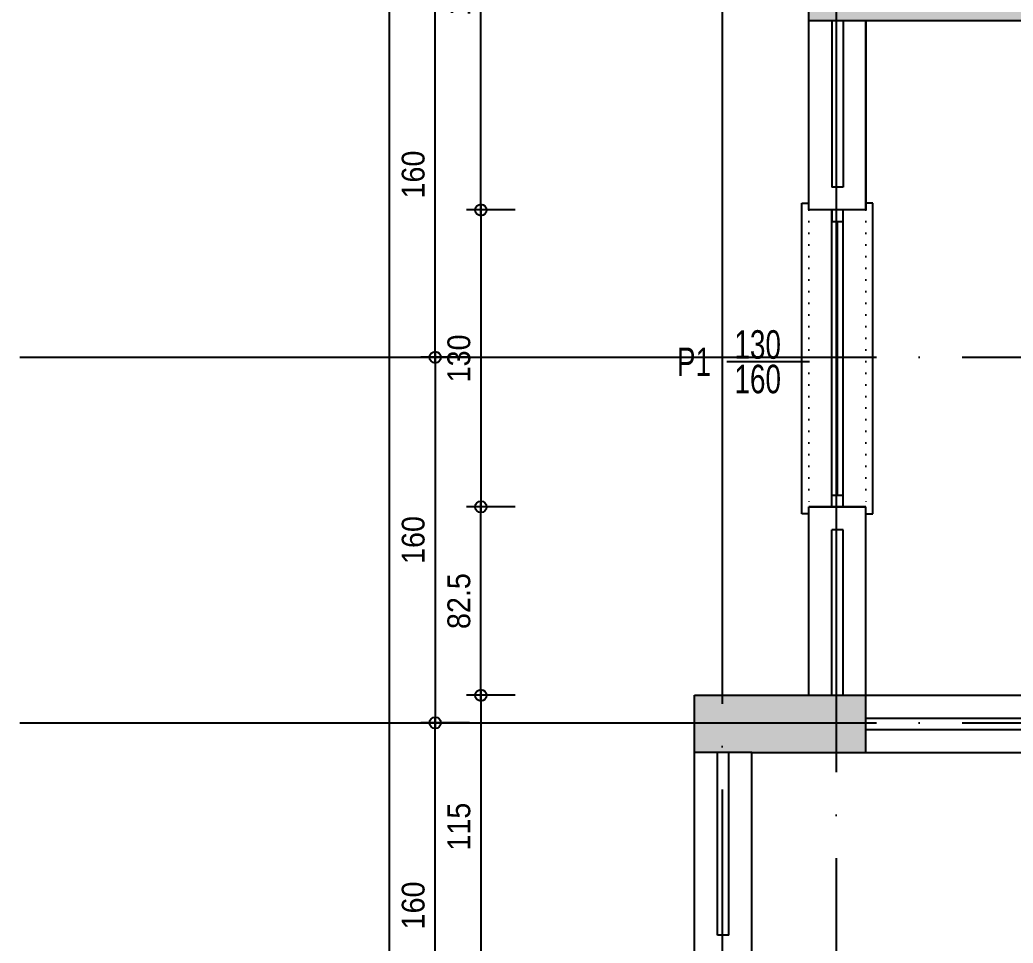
# Model space of a CAD drawing. Extents: x 460786 to 545292, y 30998 to 41694.
# Drawn here: x 465624.7 to 466059.6, y 38791 to 39195.2 of the extents above; entities that cross this region are included whole.
import ezdxf
from ezdxf.enums import TextEntityAlignment as Align

# ---------------------------------------------------------------- set-up
doc = ezdxf.new("R2010")
doc.units = 0
doc.header["$LTSCALE"] = 50
doc.header["$MEASUREMENT"] = 0
doc.header["$PDMODE"] = 35
doc.linetypes.add('DASHDOT', pattern=[5.5, 5, -0.25, 0, -0.25])
doc.linetypes.add('DASHED', pattern=[0.1, 0, -0.1])
doc.layers.get('0').update_dxf_attribs({"linetype": 'CONTINUOUS'})
doc.layers.get('Defpoints').update_dxf_attribs({"linetype": 'CONTINUOUS'})
for name, color, linetype in [('A-Aks Dikey', 12, 'DASHDOT'), ('A-Aks Yatay', 12, 'DASHDOT'), ('A-Betonarme', 6, 'CONTINUOUS'), ('A-Cam', 160, 'CONTINUOUS'), ('A-Dash', 9, 'DASHED'), ('A-Duvar', 7, 'CONTINUOUS'), ('A-Gör 2', 40, 'CONTINUOUS'), ('A-Olcu DIS Dikey', 8, 'CONTINUOUS'), ('A-Poz-Pen', 4, 'CONTINUOUS'), ('A-Tarama 1', 9, 'CONTINUOUS')]:
    doc.layers.add(name, color=color, linetype=linetype)
doc.styles.get("Standard").update_dxf_attribs({"font": 'arial.ttf', "width": 0.9})
doc.dimstyles.new('EXIT', dxfattribs={"dimscale": 50, "dimtxt": 0.23, "dimasz": 0.03, "dimexe": 0.125, "dimexo": 0.5, "dimgap": 0.09, "dimtad": 1, "dimzin": 1, "dimdsep": 46, "dimtxsty": 'Standard', "dimblk": 'TICK', "dimcen": 0.2, "dimadec": 0, "dimazin": 0, "dimtfac": 1, "dimtix": 1, "dimtofl": 0, "dimtmove": 2, "dimatfit": 3, "dimldrblk": 'TICK', "dimfxl": 1, "dimtolj": 1, "dimtzin": 1, "dimarcsym": 0})

# ---------------------------------------------------------------- blocks, each defined once
blk = doc.blocks.new('poz-pk1')
blk.add_line((24.33, 28.66), (24.33, -5.74))
at = {"width": 0.7}
for p in [(17.04, 9.96), (31.55, 9.96)]:
    blk.add_attdef('YAZı', text='', height=12, rotation=90, dxfattribs=at).set_placement(p, align=Align.MIDDLE_CENTER)
blk.add_attdef('POZ', text='', height=12, dxfattribs=at).set_placement((24.33, -14.42), align=Align.MIDDLE_CENTER)
blk = doc.blocks.new('TICK', base_point=(53.7, 38.06))
blk.add_line((55.37, 38.06), (52.04, 38.06))
blk.add_circle((53.7, 38.06), 1.67)
blk = doc.blocks.new('*D90')
at = {"layer": 'A-Olcu DIS Dikey', "color": 0, "lineweight": -2, "transparency": 16777216}
for p, q in [((465841.61, 38899.5), (465820.36, 38899.5)), ((465826.61, 38898), (465826.61, 38786)), ((465841.61, 38784.5), (465820.36, 38784.5))]:
    blk.add_line(p, q, dxfattribs=at)
at = {"layer": 'Defpoints', "color": 0, "transparency": 16777216}
for p in [(465866.61, 38899.5), (465826.61, 38784.5), (465866.61, 38784.5)]:
    blk.add_point(p, dxfattribs=at)
at = {"layer": 'A-Olcu DIS Dikey', "color": 0, "lineweight": -2, "transparency": 16777216, "xscale": 1.5, "yscale": 1.5, "zscale": 1.5}
for p, rotation in [((465826.61, 38899.5), 90), ((465826.61, 38784.5), 270)]:
    blk.add_blockref('TICK', p, dxfattribs=dict(at, rotation=rotation))
at = {"layer": 'A-Olcu DIS Dikey', "color": 0, "transparency": 16777216, "insert": (465817, 38842), "char_height": 10, "attachment_point": 5, "rotation": 90}
blk.add_mtext('\\A1;115', dxfattribs=at)
blk = doc.blocks.new('*D98')
at = {"layer": 'A-Olcu DIS Dikey', "color": 0, "lineweight": -2, "transparency": 16777216}
for p, q in [((465821.61, 38887.5), (465800.36, 38887.5)), ((465806.61, 38729), (465806.61, 38886)), ((465821.61, 38727.5), (465800.36, 38727.5))]:
    blk.add_line(p, q, dxfattribs=at)
at = {"layer": 'Defpoints', "color": 0, "transparency": 16777216}
for p in [(465806.61, 38887.5), (465846.61, 38887.5), (465846.61, 38727.5)]:
    blk.add_point(p, dxfattribs=at)
at = {"layer": 'A-Olcu DIS Dikey', "color": 0, "lineweight": -2, "transparency": 16777216, "xscale": 1.5, "yscale": 1.5, "zscale": 1.5}
for p, rotation in [((465806.61, 38887.5), 90), ((465806.61, 38727.5), 270)]:
    blk.add_blockref('TICK', p, dxfattribs=dict(at, rotation=rotation))
at = {"layer": 'A-Olcu DIS Dikey', "color": 0, "transparency": 16777216, "insert": (465797, 38807.5), "char_height": 10, "attachment_point": 5, "rotation": 90}
blk.add_mtext('\\A1;160', dxfattribs=at)
blk = doc.blocks.new('*D99')
at = {"layer": 'A-Olcu DIS Dikey', "color": 0, "lineweight": -2, "transparency": 16777216}
for p, q in [((465821.61, 39047.5), (465800.36, 39047.5)), ((465806.61, 39046), (465806.61, 38889)), ((465821.61, 38887.5), (465800.36, 38887.5))]:
    blk.add_line(p, q, dxfattribs=at)
at = {"layer": 'Defpoints', "color": 0, "transparency": 16777216}
for p in [(465846.61, 39047.5), (465806.61, 38887.5), (465846.61, 38887.5)]:
    blk.add_point(p, dxfattribs=at)
at = {"layer": 'A-Olcu DIS Dikey', "color": 0, "lineweight": -2, "transparency": 16777216, "xscale": 1.5, "yscale": 1.5, "zscale": 1.5}
for p, rotation in [((465806.61, 39047.5), 90), ((465806.61, 38887.5), 270)]:
    blk.add_blockref('TICK', p, dxfattribs=dict(at, rotation=rotation))
at = {"layer": 'A-Olcu DIS Dikey', "color": 0, "transparency": 16777216, "insert": (465797, 38967.5), "char_height": 10, "attachment_point": 5, "rotation": 90}
blk.add_mtext('\\A1;160', dxfattribs=at)
blk = doc.blocks.new('*D100')
at = {"layer": 'A-Olcu DIS Dikey', "color": 0, "lineweight": -2, "transparency": 16777216}
for p, q in [((465821.61, 39207.5), (465800.36, 39207.5)), ((465806.61, 39049), (465806.61, 39206)), ((465821.61, 39047.5), (465800.36, 39047.5))]:
    blk.add_line(p, q, dxfattribs=at)
at = {"layer": 'Defpoints', "color": 0, "transparency": 16777216}
for p in [(465806.61, 39207.5), (465846.61, 39207.5), (465846.61, 39047.5)]:
    blk.add_point(p, dxfattribs=at)
at = {"layer": 'A-Olcu DIS Dikey', "color": 0, "lineweight": -2, "transparency": 16777216, "xscale": 1.5, "yscale": 1.5, "zscale": 1.5}
for p, rotation in [((465806.61, 39207.5), 90), ((465806.61, 39047.5), 270)]:
    blk.add_blockref('TICK', p, dxfattribs=dict(at, rotation=rotation))
at = {"layer": 'A-Olcu DIS Dikey', "color": 0, "transparency": 16777216, "insert": (465797, 39127.5), "char_height": 10, "attachment_point": 5, "rotation": 90}
blk.add_mtext('\\A1;160', dxfattribs=at)
blk = doc.blocks.new('*D85')
at = {"layer": 'A-Olcu DIS Dikey', "color": 0, "lineweight": -2, "transparency": 16777216}
for p, q in [((465801.61, 40831.5), (465780.36, 40831.5)), ((465786.61, 38076), (465786.61, 40830)), ((465801.61, 38074.5), (465780.36, 38074.5))]:
    blk.add_line(p, q, dxfattribs=at)
at = {"layer": 'Defpoints', "color": 0, "transparency": 16777216}
for p in [(465786.61, 40831.5), (465826.61, 40831.5), (465826.61, 38074.5)]:
    blk.add_point(p, dxfattribs=at)
at = {"layer": 'A-Olcu DIS Dikey', "color": 0, "lineweight": -2, "transparency": 16777216, "xscale": 1.5, "yscale": 1.5, "zscale": 1.5}
for p, rotation in [((465786.61, 40831.5), 90), ((465786.61, 38074.5), 270)]:
    blk.add_blockref('TICK', p, dxfattribs=dict(at, rotation=rotation))
at = {"layer": 'A-Olcu DIS Dikey', "color": 0, "transparency": 16777216, "insert": (465777, 39453), "char_height": 10, "attachment_point": 5, "rotation": 90}
blk.add_mtext('\\A1;2757', dxfattribs=at)
blk = doc.blocks.new('*D112')
at = {"layer": 'A-Olcu DIS Dikey', "color": 0, "lineweight": -2, "transparency": 16777216}
for p, q in [((465841.61, 39303), (465820.36, 39303)), ((465826.61, 39113.5), (465826.61, 39301.5)), ((465841.61, 39112), (465820.36, 39112))]:
    blk.add_line(p, q, dxfattribs=at)
at = {"layer": 'Defpoints', "color": 0, "transparency": 16777216}
for p in [(465826.61, 39303), (465866.61, 39303), (465866.61, 39112)]:
    blk.add_point(p, dxfattribs=at)
at = {"layer": 'A-Olcu DIS Dikey', "color": 0, "lineweight": -2, "transparency": 16777216, "xscale": 1.5, "yscale": 1.5, "zscale": 1.5}
for p, rotation in [((465826.61, 39303), 90), ((465826.61, 39112), 270)]:
    blk.add_blockref('TICK', p, dxfattribs=dict(at, rotation=rotation))
at = {"layer": 'A-Olcu DIS Dikey', "color": 0, "transparency": 16777216, "insert": (465817, 39207.5), "char_height": 10, "attachment_point": 5, "rotation": 90}
blk.add_mtext('\\A1;191', dxfattribs=at)
blk = doc.blocks.new('*D113')
at = {"layer": 'A-Olcu DIS Dikey', "color": 0, "lineweight": -2, "transparency": 16777216}
for p, q in [((465841.61, 39112), (465820.36, 39112)), ((465826.61, 39110.5), (465826.61, 38983.5)), ((465841.61, 38982), (465820.36, 38982))]:
    blk.add_line(p, q, dxfattribs=at)
at = {"layer": 'Defpoints', "color": 0, "transparency": 16777216}
for p in [(465866.61, 39112), (465826.61, 38982), (465866.61, 38982)]:
    blk.add_point(p, dxfattribs=at)
at = {"layer": 'A-Olcu DIS Dikey', "color": 0, "lineweight": -2, "transparency": 16777216, "xscale": 1.5, "yscale": 1.5, "zscale": 1.5}
for p, rotation in [((465826.61, 39112), 90), ((465826.61, 38982), 270)]:
    blk.add_blockref('TICK', p, dxfattribs=dict(at, rotation=rotation))
at = {"layer": 'A-Olcu DIS Dikey', "color": 0, "transparency": 16777216, "insert": (465817, 39047), "char_height": 10, "attachment_point": 5, "rotation": 90}
blk.add_mtext('\\A1;130', dxfattribs=at)
blk = doc.blocks.new('*D114')
at = {"layer": 'A-Olcu DIS Dikey', "color": 0, "lineweight": -2, "transparency": 16777216}
for p, q in [((465841.61, 38982), (465820.36, 38982)), ((465826.61, 38901), (465826.61, 38980.5)), ((465841.61, 38899.5), (465820.36, 38899.5))]:
    blk.add_line(p, q, dxfattribs=at)
at = {"layer": 'Defpoints', "color": 0, "transparency": 16777216}
for p in [(465826.61, 38982), (465866.61, 38982), (465866.61, 38899.5)]:
    blk.add_point(p, dxfattribs=at)
at = {"layer": 'A-Olcu DIS Dikey', "color": 0, "lineweight": -2, "transparency": 16777216, "xscale": 1.5, "yscale": 1.5, "zscale": 1.5}
for p, rotation in [((465826.61, 38982), 90), ((465826.61, 38899.5), 270)]:
    blk.add_blockref('TICK', p, dxfattribs=dict(at, rotation=rotation))
at = {"layer": 'A-Olcu DIS Dikey', "color": 0, "transparency": 16777216, "insert": (465817, 38940.75), "char_height": 10, "attachment_point": 5, "rotation": 90}
blk.add_mtext('\\A1;82.5', dxfattribs=at)

msp = doc.modelspace()

# ---------------------------------------------------------------- hatches: boundary and pattern name
at = {"layer": 'A-Tarama 1'}
h = msp.add_hatch(dxfattribs=at)
h.set_pattern_fill('ANSI33', color=256, scale=30, angle=180, style=0)
h.set_pattern_definition([(225, (696.577, 0), (5.30330086, -5.30330086), []), (225, (691.274, 6e-16), (5.30330086, -5.30330086), [3.75, -1.875])])
h.paths.add_polyline_path([(465995.17, 40179.5), (465920.17, 40179.5), (465920.17, 40154.5), (465995.17, 40154.5)])
h.paths.add_polyline_path([(465945.17, 40474.5), (466070.17, 40474.5), (466070.17, 40499.5), (465920.17, 40499.5), (465920.17, 40392.5), (465945.17, 40392.5)])
h.paths.add_polyline_path([(466430.17, 40499.5), (466333.17, 40499.5), (466333.17, 40474.5), (466430.17, 40474.5)])
h.paths.add_polyline_path([(466685.17, 40499.5), (466660.17, 40499.5), (466660.17, 40371.5), (466685.17, 40371.5)])
h.paths.add_polyline_path([(466430.17, 39860), (466333.17, 39860), (466333.17, 39835), (466430.17, 39835)])
h.paths.add_polyline_path([(466070.17, 39860), (465970.17, 39860), (465970.17, 39835), (466070.17, 39835)])
h.paths.add_polyline_path([(466070.17, 39220), (465970.17, 39220), (465970.17, 39195), (466070.17, 39195)])
h.paths.add_polyline_path([(466430.17, 39220), (466333.17, 39220), (466333.17, 39195), (466430.17, 39195)])
h.paths.add_polyline_path([(465995.17, 38899.5), (465920.17, 38899.5), (465920.17, 38874.5), (465945.17, 38874.5), (465995.17, 38874.5)])
h.paths.add_polyline_path([(466070.17, 38579.5), (465945.17, 38579.5), (465945.17, 38654.5), (465920.17, 38654.5), (465920.17, 38554.5), (466070.17, 38554.5)])
h.paths.add_polyline_path([(466523.17, 38579.5), (466333.17, 38579.5), (466333.17, 38554.5), (466523.17, 38554.5)])
h.paths.add_polyline_path([(466843.17, 38099.5), (466498.17, 38099.5), (466498.17, 38074.5), (466843.17, 38074.5)])
h.paths.add_polyline_path([(466523.17, 38322.5), (466498.17, 38322.5), (466498.17, 38222.5), (466523.17, 38222.5)])
h.paths.add_polyline_path([(466925.17, 38247.5), (466843.17, 38247.5), (466843.17, 38322.5), (466818.17, 38322.5), (466818.17, 38222.5), (466925.17, 38222.5)])
h.paths.add_polyline_path([(466843.17, 38682.5), (466818.17, 38682.5), (466818.17, 38554.5), (466843.17, 38554.5)])
h.paths.add_polyline_path([(467170.17, 38114.5), (467130.17, 38114.5), (467130.17, 38074.5), (467170.17, 38074.5)])
h.paths.add_polyline_path([(467490.17, 38114.5), (467450.17, 38114.5), (467450.17, 38074.5), (467490.17, 38074.5)])
h.paths.add_polyline_path([(467482.17, 38322.5), (467457.17, 38322.5), (467457.17, 38222.5), (467482.17, 38222.5)])
h.paths.add_polyline_path([(467482.17, 38682.5), (467457.17, 38682.5), (467457.17, 38554.5), (467482.17, 38554.5)])
h.paths.add_polyline_path([(468123.17, 38682.5), (468098.17, 38682.5), (468098.17, 38554.5), (468123.17, 38554.5)])
h.paths.add_polyline_path([(468123.17, 38322.5), (468098.17, 38322.5), (468098.17, 38222.5), (468123.17, 38222.5)])
h.paths.add_polyline_path([(468123.17, 38114.5), (468090.17, 38114.5), (468090.17, 38074.5), (468123.17, 38074.5)])
h.paths.add_polyline_path([(467810.17, 38114.5), (467770.17, 38114.5), (467770.17, 38074.5), (467810.17, 38074.5)])
h.paths.add_polyline_path([(468166.17, 38746.5), (468133.17, 38746.5), (468133.17, 38706.5), (468166.17, 38706.5)])
h.paths.add_polyline_path([(468166.17, 39066.5), (468133.17, 39066.5), (468133.17, 39026.5), (468166.17, 39026.5)])
h.paths.add_polyline_path([(468123.17, 39066.5), (468098.17, 39066.5), (467933.17, 39066.5), (467933.17, 39041.5), (468083.17, 39041.5), (468083.17, 39026.5), (468123.17, 39026.5)])
h.paths.add_polyline_path([(467163.17, 39066.5), (466818.17, 39066.5), (466818.17, 39041.5), (467163.17, 39041.5)])
h.paths.add_polyline_path([(467491.17, 39081.5), (467451.17, 39081.5), (467451.17, 39041.5), (467491.17, 39041.5)])
h.paths.add_polyline_path([(467491.17, 39406.5), (467451.17, 39406.5), (467451.17, 39366.5), (467491.17, 39366.5)])
h.paths.add_polyline_path([(467178.17, 39406.5), (467138.17, 39406.5), (467138.17, 39366.5), (467178.17, 39366.5)])
h.paths.add_polyline_path([(466843.17, 39406.5), (466803.17, 39406.5), (466803.17, 39366.5), (466843.17, 39366.5)])
h.paths.add_polyline_path([(466843.17, 39686.5), (466803.17, 39686.5), (466803.17, 39646.5), (466843.17, 39646.5)])
h.paths.add_polyline_path([(466843.17, 39862.5), (466843.17, 40011.5), (466818.17, 40011.5), (466818.17, 39832.5), (466843.17, 39832.5)])
h.paths.add_polyline_path([(467163.17, 40011.5), (467138.17, 40011.5), (467138.17, 39832.5), (467163.17, 39832.5)])
h.paths.add_polyline_path([(467178.17, 39686.5), (467138.17, 39686.5), (467138.17, 39646.5), (467178.17, 39646.5)])
h.paths.add_polyline_path([(467491.17, 39686.5), (467451.17, 39686.5), (467451.17, 39646.5), (467491.17, 39646.5)])
h.paths.add_polyline_path([(467491.17, 40011.5), (467451.17, 40011.5), (467451.17, 39971.5), (467491.17, 39971.5)])
h.paths.add_polyline_path([(468123.17, 40026.5), (468083.17, 40026.5), (468083.17, 40011.5), (467933.17, 40011.5), (467933.17, 39986.5), (468123.17, 39986.5)])
h.paths.add_polyline_path([(468123.17, 39706.5), (468083.17, 39706.5), (468083.17, 39666.5), (468123.17, 39666.5)])
h.paths.add_polyline_path([(468166.17, 39706.5), (468133.17, 39706.5), (468133.17, 39666.5), (468166.17, 39666.5)])
h.paths.add_polyline_path([(468166.17, 40026.5), (468133.17, 40026.5), (468133.17, 39986.5), (468166.17, 39986.5)])
h.paths.add_polyline_path([(468123.17, 39386.5), (468083.17, 39386.5), (468083.17, 39346.5), (468123.17, 39346.5)])
h.paths.add_polyline_path([(468123.17, 40507.5), (468098.17, 40507.5), (468098.17, 40371.5), (468123.17, 40371.5)])
h.paths.add_polyline_path([(468123.17, 40831.5), (468015.17, 40831.5), (468015.17, 40806.5), (468098.17, 40806.5), (468098.17, 40727.5), (468123.17, 40727.5)])
h.paths.add_polyline_path([(468123.17, 40978.5), (468091.17, 40978.5), (468091.17, 40938.5), (468123.17, 40938.5)])
h.paths.add_polyline_path([(468165.17, 40978.5), (468133.17, 40978.5), (468133.17, 40938.5), (468165.17, 40938.5)])
h.paths.add_polyline_path([(467811.17, 40978.5), (467771.17, 40978.5), (467771.17, 40938.5), (467811.17, 40938.5)])
h.paths.add_polyline_path([(467491.17, 40978.5), (467451.17, 40978.5), (467451.17, 40938.5), (467491.17, 40938.5)])
h.paths.add_polyline_path([(467483.17, 40831.5), (467458.17, 40831.5), (467458.17, 40727.5), (467483.17, 40727.5)])
h.paths.add_polyline_path([(467483.17, 40495.5), (467458.17, 40495.5), (467458.17, 40384.5), (467458.17, 40371.5), (467483.17, 40371.5)])
h.paths.add_polyline_path([(466843.17, 40507.5), (466818.17, 40507.5), (466818.17, 40371.5), (466843.17, 40371.5)])
h.paths.add_polyline_path([(466926.17, 40831.5), (466818.17, 40831.5), (466818.17, 40727.5), (466843.17, 40727.5), (466843.17, 40806.5), (466926.17, 40806.5)])
h.paths.add_polyline_path([(466851.17, 40978.5), (466818.17, 40978.5), (466818.17, 40938.5), (466851.17, 40938.5)])
h.paths.add_polyline_path([(467171.17, 40978.5), (467131.17, 40978.5), (467131.17, 40938.5), (467171.17, 40938.5)])

# ---------------------------------------------------------------- linework, layer by layer
at = {"layer": 'A-Aks Dikey', "ltscale": 1.5}
for p, q in [((465932.17, 41333.83), (465932.17, 37667.36)), ((465982.17, 41303.83), (465982.17, 37697.36))]:
    msp.add_line(p, q, dxfattribs=at)
at = {"layer": 'A-Aks Yatay', "ltscale": 1.5}
for p, q in [((465624.75, 39047.5), (468533.89, 39047.5)), ((465624.75, 38887.5), (468533.89, 38887.5))]:
    msp.add_line(p, q, dxfattribs=at)
at = {"layer": 'A-Betonarme'}
for p, q in [((465970.17, 39195), (465970.17, 39220)), ((465970.17, 39195), (466070.17, 39195)), ((465920.17, 38899.5), (465995.17, 38899.5)), ((465920.17, 38874.5), (465920.17, 38899.5)), ((465995.17, 38874.5), (465995.17, 38899.5)), ((465945.17, 38874.5), (465920.17, 38874.5)), ((465945.17, 38874.5), (465995.17, 38874.5))]:
    msp.add_line(p, q, dxfattribs=at)
at = {"layer": 'A-Cam'}
for p, q in [((465980.17, 38982), (465980.17, 39112)), ((465985.17, 38982), (465985.17, 39112)), ((465982.67, 38987), (465982.67, 39107))]:
    msp.add_line(p, q, dxfattribs=at)
for points in [[(465980.17, 39112), (465980.17, 39107), (465985.17, 39107)], [(465985.17, 38982), (465985.17, 38987), (465980.17, 38987)]]:
    msp.add_lwpolyline(points, dxfattribs=at)
at = {"layer": 'A-Dash'}
for p, q in [((465970.17, 39112), (465970.17, 38982)), ((465995.17, 39112), (465995.17, 38982))]:
    msp.add_line(p, q, dxfattribs=at)
at = {"layer": 'A-Duvar'}
for p, q in [((465970.17, 39112), (465970.17, 39195)), ((465980.17, 39195), (465980.17, 39122)), ((465985.17, 39195), (465985.17, 39122)), ((465995.17, 39195), (465995.17, 39112)), ((465995.17, 39112), (465995.17, 39195)), ((465970.17, 39112), (465970.17, 39174.06)), ((465985.17, 39122), (465980.17, 39122)), ((465995.17, 39112), (465970.17, 39112)), ((465995.17, 39112), (465970.17, 39112)), ((465970.17, 38899.5), (465970.17, 38982)), ((465970.17, 38899.5), (465970.17, 38982)), ((465970.17, 38899.5), (465970.17, 38982)), ((465970.17, 38982), (465995.17, 38982)), ((465995.17, 38982), (465970.17, 38982)), ((465995.17, 38899.5), (465995.17, 38982)), ((465980.17, 38899.5), (465980.17, 38972)), ((465985.17, 38972), (465980.17, 38972)), ((465985.17, 38899.5), (465985.17, 38972)), ((465995.17, 38899.5), (466405.17, 38899.5)), ((465995.17, 38889.5), (466415.17, 38889.5)), ((465995.17, 38884.5), (466415.17, 38884.5)), ((465920.17, 38784.5), (465920.17, 38874.5)), ((465930.17, 38794.5), (465930.17, 38874.5)), ((465935.17, 38794.5), (465935.17, 38874.5)), ((465945.17, 38784.5), (465945.17, 38874.5)), ((465995.17, 38874.5), (466405.17, 38874.5)), ((465935.17, 38794.5), (465930.17, 38794.5))]:
    msp.add_line(p, q, dxfattribs=at)
at = {"layer": 'A-Gör 2'}
for p, q in [((465967.17, 39112), (465967.17, 39115)), ((465967.17, 39115), (465970.17, 39115)), ((465967.17, 38979), (465967.17, 39112)), ((465998.17, 39115), (465995.17, 39115)), ((465998.17, 39112), (465998.17, 39115)), ((465998.17, 38979), (465998.17, 39112)), ((465970.17, 38979), (465967.17, 38979)), ((465995.17, 38979), (465998.17, 38979))]:
    msp.add_line(p, q, dxfattribs=at)

# ---------------------------------------------------------------- block references
at = {"layer": 'A-Poz-Pen'}
ref = msp.add_blockref('poz-pk1', (465940.32, 39070.85), dxfattribs=dict(at, xscale=1.041608796296916, yscale=1.041608796296916, zscale=1.041608796296916, rotation=270))
ref.add_attrib('YAZı', '130', dxfattribs={"layer": '0', "height": 12.499, "rotation": 360, "width": 0.7}).set_placement((465947.77, 39053.1), align=Align.MIDDLE_CENTER)
ref.add_attrib('YAZı', '160', dxfattribs={"layer": '0', "height": 12.499, "rotation": 360, "width": 0.7}).set_placement((465947.78, 39037.99), align=Align.MIDDLE_CENTER)
ref.add_attrib('POZ', 'P1', dxfattribs={"layer": '0', "height": 12.499, "rotation": 360, "width": 0.7}).set_placement((465919.89, 39045.5), align=Align.MIDDLE_CENTER)

# ---------------------------------------------------------------- dimensions: what is measured, and where the dimension line sits
at = {"layer": 'A-Olcu DIS Dikey'}
for p1, p2, distance, picture, middle in [((465826.61, 38074.5), (465826.61, 40831.5), 40, '*D85', (465777, 39453)), ((465866.61, 39112), (465866.61, 39303), 40, '*D112', (465817, 39207.5)), ((465846.61, 39047.5), (465846.61, 39207.5), 40, '*D100', (465797, 39127.5)), ((465866.61, 39112), (465866.61, 38982), -40, '*D113', (465817, 39047)), ((465846.61, 39047.5), (465846.61, 38887.5), -40, '*D99', (465797, 38967.5)), ((465866.61, 38899.5), (465866.61, 38982), 40, '*D114', (465817, 38940.75)), ((465866.61, 38899.5), (465866.61, 38784.5), -40, '*D90', (465817, 38842)), ((465846.61, 38727.5), (465846.61, 38887.5), 40, '*D98', (465797, 38807.5))]:
    dim = msp.add_aligned_dim(p1=p1, p2=p2, distance=distance, dimstyle='EXIT', override={"dimtxt": 0.2, "dimdec": 1, "dimzin": 9, "dimtdec": 1}, dxfattribs=at)
    dim.commit()
    dim.dimension.update_dxf_attribs({"geometry": picture, "text_midpoint": middle})

doc.saveas('drawing.dxf')
